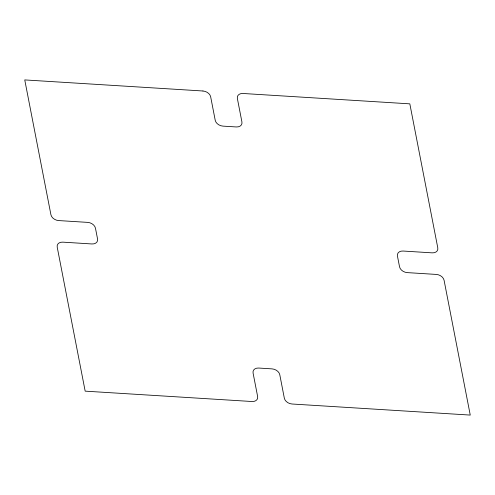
<?xml version="1.0" encoding="UTF-8"?>
<svg xmlns="http://www.w3.org/2000/svg" width="495" height="495" viewBox="0 0 495 495"><rect width="100%" height="100%" fill="white"/><g stroke="black" fill="none" stroke-linecap="round" stroke-linejoin="round"><path stroke-width="0.74" d="M202.944 90.993L24.75 79.918L50.929 214.768A7.017 5.068 22.9 0 0 58.651 220.572L87.739 222.385A7.017 5.068 22.9 0 1 95.461 228.189L97.558 238.98A7.017 5.068 22.9 0 1 91.928 243.961L62.84 242.148A7.017 5.068 22.9 0 0 57.21 247.129L85.171 391.149L252.017 401.519A7.017 5.068 22.9 0 0 257.641 396.538L253.075 373.026A7.017 5.068 22.9 0 1 258.706 368.045L272.052 368.88A7.017 5.068 22.9 0 1 279.774 374.684L284.334 398.197A7.017 5.068 22.9 0 0 292.056 404.007L470.25 415.082L444.071 280.232A7.017 5.068 22.9 0 0 436.349 274.428L407.261 272.615A7.017 5.068 22.9 0 1 399.539 266.811L397.442 256.02A7.017 5.068 22.9 0 1 403.072 251.039L432.16 252.852A7.017 5.068 22.9 0 0 437.79 247.871L409.829 103.851L242.983 93.481A7.017 5.068 22.9 0 0 237.359 98.462L241.925 121.974A7.017 5.068 22.9 0 1 236.294 126.955L222.948 126.12A7.017 5.068 22.9 0 1 215.226 120.316L210.666 96.803A7.017 5.068 22.9 0 0 202.944 90.993"/></g></svg>
